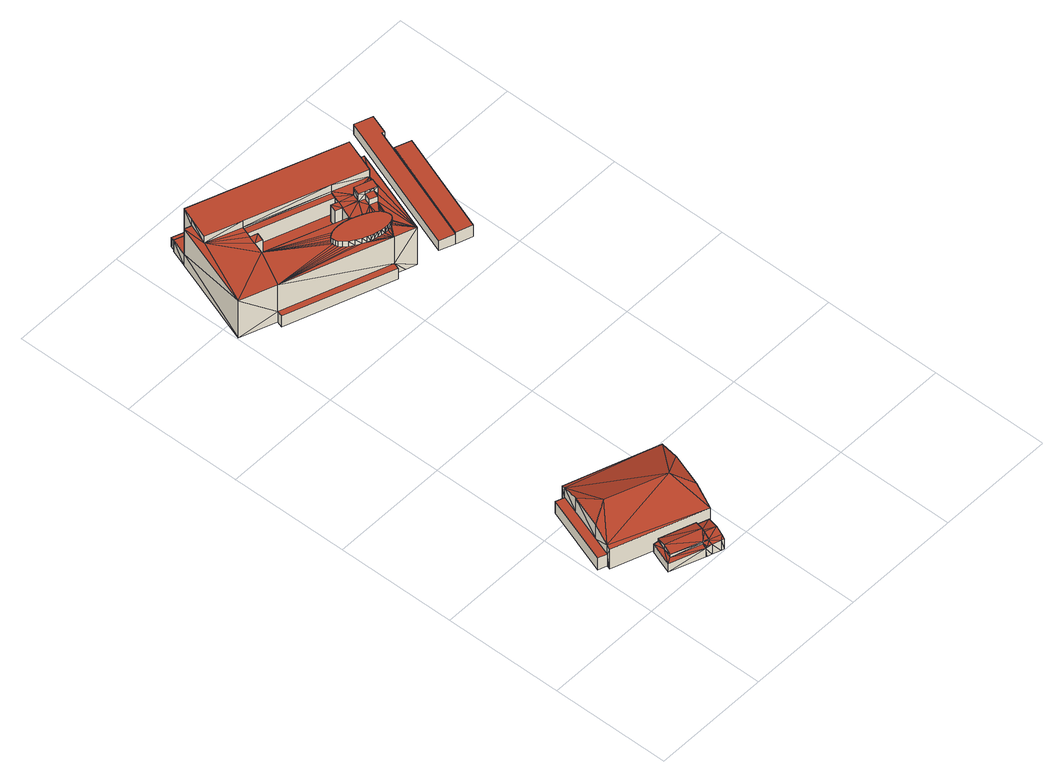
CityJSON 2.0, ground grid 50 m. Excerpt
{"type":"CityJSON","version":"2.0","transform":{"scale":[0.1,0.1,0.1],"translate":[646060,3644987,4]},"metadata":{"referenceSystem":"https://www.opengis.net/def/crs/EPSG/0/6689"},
"CityObjects":{
"building1":{"type":"Building","attributes":{"対照番号":"32019","class":"3001","usage":"422","yearOfConstruction":1987,"measuredHeight":7.1,"storeysAboveGround":2,"storeysBelowGround":0,"BuildingIDAttribute.prefecture":"43","BuildingIDAttribute.city":"43206","BuildingDetailAttribute.totalFloorArea":1148,"BuildingDetailAttribute.buildingFootprintArea":765,"BuildingDetailAttribute.buildingStructureType":"603","BuildingDetailAttribute.buildingStructureOrgType":"603","BuildingDetailAttribute.urbanPlanType":"21","BuildingDetailAttribute.majorUsage":"422","BuildingDetailAttribute.orgUsage2":"4223","BuildingDetailAttribute.surveyYear":2022,"RiverFloodingRiskAttribute.description":"1","RiverFloodingRiskAttribute.rank":"1","RiverFloodingRiskAttribute.depth":0.08,"RiverFloodingRiskAttribute.adminType":"1","RiverFloodingRiskAttribute.scale":"1","RiverFloodingRiskAttribute.duration":29,"HighTideRiskAttribute.description":"1","HighTideRiskAttribute.rankOrg":"4","HighTideRiskAttribute.depth":2.01},"geometry":[{"type":"Solid","lod":"2","boundaries":[[[[0,1,2]],[[3,1,0]],[[0,2,4]],[[0,4,5]],[[0,5,6]],[[7,8,9]],[[10,11,9]],[[12,11,13]],[[13,11,10]],[[14,11,12]],[[15,16,7]],[[8,10,9]],[[16,8,7]],[[14,12,17]],[[18,9,3]],[[3,9,11]],[[19,3,0]],[[3,11,20]],[[21,18,3]],[[7,9,18]],[[22,19,0]],[[21,3,19]],[[23,24,5]],[[24,6,5]],[[25,26,27]],[[27,26,28]],[[27,28,29]],[[14,17,26]],[[25,14,26]],[[30,29,31]],[[25,27,32]],[[30,27,29]],[[25,32,33]],[[34,23,5]],[[34,27,30]],[[34,30,23]],[[26,17,12,13,10,8,16,15,35,36,37,38,39,40,31,29,28]],[[24,22,0,6]],[[36,21,24]],[[24,23,39]],[[18,21,35]],[[21,19,24]],[[24,19,22]],[[38,24,39]],[[37,36,24]],[[37,24,38]],[[18,35,15]],[[35,21,36]],[[18,15,7]],[[41,32,34]],[[32,27,34]],[[41,34,4]],[[4,34,5]],[[42,20,43]],[[42,1,20]],[[20,44,43]],[[20,1,3]],[[44,33,43]],[[44,25,33]],[[33,32,43]],[[32,41,43]],[[20,11,44]],[[44,11,14]],[[44,14,25]],[[31,40,39,23,30]],[[4,2,41]],[[41,2,43]],[[43,2,42]],[[42,2,1]]]],"semantics":{"surfaces":[{"type":"WallSurface"},{"type":"RoofSurface"},{"type":"GroundSurface"}],"values":[[0,0,0,0,0,0,0,0,0,0,0,0,0,0,1,1,1,1,1,1,1,1,1,1,0,0,0,0,0,0,0,0,0,1,1,1,2,0,0,0,0,0,0,0,0,0,0,0,0,0,0,0,0,0,0,0,0,0,0,1,1,1,1,1,0,1,1,1,1]]}}]},
"building2":{"type":"Building","attributes":{"対照番号":"32054","class":"3002","usage":"422","yearOfConstruction":"0001","measuredHeight":16.3,"storeysAboveGround":2,"storeysBelowGround":0,"BuildingIDAttribute.prefecture":"43","BuildingIDAttribute.city":"43206","BuildingDetailAttribute.totalFloorArea":2898,"BuildingDetailAttribute.buildingFootprintArea":1449,"BuildingDetailAttribute.buildingStructureType":"602","BuildingDetailAttribute.buildingStructureOrgType":"602","BuildingDetailAttribute.urbanPlanType":"21","BuildingDetailAttribute.majorUsage":"422","BuildingDetailAttribute.orgUsage2":"4223","BuildingDetailAttribute.surveyYear":2022,"RiverFloodingRiskAttribute.description":"1","RiverFloodingRiskAttribute.rank":"1","RiverFloodingRiskAttribute.depth":0.07,"RiverFloodingRiskAttribute.adminType":"1","RiverFloodingRiskAttribute.scale":"1","RiverFloodingRiskAttribute.duration":64.1,"HighTideRiskAttribute.description":"1","HighTideRiskAttribute.rankOrg":"4","HighTideRiskAttribute.depth":2.64},"geometry":[{"type":"Solid","lod":"2","boundaries":[[[[45,46,47,48]],[[49,50,51]],[[48,47,52,53]],[[54,55,56]],[[57,58,59]],[[54,59,60]],[[54,57,59]],[[54,60,55]],[[61,60,62]],[[55,60,61]],[[62,63,64,65,61]],[[61,66,56]],[[65,66,61]],[[50,66,51]],[[56,66,50]],[[61,56,55]],[[67,68,46,45]],[[57,56,69]],[[69,56,50]],[[69,50,49]],[[54,56,57]],[[70,57,69]],[[71,72,67,45,48,53,64,63,62,60,59,58]],[[58,57,70,71]],[[73,52,47,46,68,74]],[[52,73,66]],[[74,69,49]],[[68,70,69]],[[73,74,51]],[[68,69,74]],[[74,49,51]],[[68,71,70]],[[66,73,51]],[[68,72,71]],[[67,72,68]],[[65,52,66]],[[65,64,52]],[[64,53,52]]]],"semantics":{"surfaces":[{"type":"WallSurface"},{"type":"RoofSurface"},{"type":"GroundSurface"}],"values":[[0,1,0,1,0,0,0,0,0,0,0,1,1,1,1,1,0,1,1,1,1,1,2,0,1,0,0,0,0,0,0,0,0,0,0,0,0,0]]}}]},
"building3":{"type":"Building","attributes":{"name":"玉名市役所","対照番号":"32207","class":"3002","usage":"421","yearOfConstruction":"0001","measuredHeight":23.2,"storeysAboveGround":4,"storeysBelowGround":0,"BuildingIDAttribute.prefecture":"43","BuildingIDAttribute.city":"43206","BuildingDetailAttribute.totalFloorArea":13633,"BuildingDetailAttribute.buildingFootprintArea":3408,"BuildingDetailAttribute.buildingStructureType":"603","BuildingDetailAttribute.buildingStructureOrgType":"603","BuildingDetailAttribute.urbanPlanType":"21","BuildingDetailAttribute.majorUsage":"421","BuildingDetailAttribute.orgUsage2":"4211","BuildingDetailAttribute.surveyYear":2022,"RiverFloodingRiskAttribute.description":"1","RiverFloodingRiskAttribute.rank":"2","RiverFloodingRiskAttribute.depth":2.5,"RiverFloodingRiskAttribute.adminType":"1","RiverFloodingRiskAttribute.scale":"2","RiverFloodingRiskAttribute.duration":65.3,"HighTideRiskAttribute.description":"1","HighTideRiskAttribute.rankOrg":"5","HighTideRiskAttribute.depth":3.48},"geometry":[{"type":"Solid","lod":"2","boundaries":[[[[75,76,77,78]],[[79,80,81,82]],[[83,84,85,86]],[[87,88,89,90]],[[91,92,88,87]],[[93,94,95,96]],[[97,98,99,100]],[[101,102,103,104]],[[79,105,106]],[[80,79,106]],[[80,106,107]],[[80,107,108]],[[80,108,109]],[[110,111,112,113]],[[114,115,84,83]],[[116,117,118,119]],[[120,121,122,123,124,125,126,127]],[[128,127,126,129]],[[130,81,80,109]],[[131,132,133]],[[134,133,135]],[[131,136,132]],[[103,134,137]],[[131,133,134]],[[137,134,135]],[[103,137,138]],[[139,136,131]],[[140,103,138]],[[104,103,140]],[[119,118,141,142]],[[96,95,143,144]],[[78,77,145,146]],[[147,121,120]],[[148,147,120]],[[148,120,127]],[[148,127,128]],[[148,128,149]],[[150,151,152,153]],[[136,139,154,101,104,140,155,156,157,158,150,153,159,160,161]],[[162,163,111,110]],[[164,165,166]],[[166,165,167]],[[166,167,168]],[[168,167,169]],[[170,171,172]],[[173,174,175]],[[176,174,177]],[[170,178,179]],[[180,173,175]],[[177,181,182]],[[183,178,182]],[[180,184,185]],[[181,183,182]],[[176,177,182]],[[186,187,184]],[[184,187,185]],[[179,178,183]],[[174,176,175]],[[180,175,184]],[[188,187,186]],[[170,179,171]],[[188,186,189]],[[171,113,172]],[[113,112,172]],[[190,191,192,193]],[[194,191,125]],[[191,190,129]],[[191,129,126]],[[191,126,125]],[[194,125,124]],[[195,196,197]],[[196,198,199]],[[197,196,199]],[[200,201,117,116]],[[202,203,148,149]],[[153,152,204,159]],[[203,147,148]],[[194,192,191]],[[205,192,194]],[[206,147,203]],[[169,207,205]],[[208,143,206]],[[147,106,105]],[[209,208,207]],[[210,211,194]],[[95,212,107]],[[107,106,147]],[[94,212,95]],[[195,210,213]],[[145,77,214]],[[77,215,214]],[[215,195,213]],[[198,77,76]],[[143,171,76]],[[95,147,143]],[[205,194,216]],[[143,147,206]],[[207,169,167]],[[169,205,217]],[[143,208,83]],[[218,208,209]],[[219,209,207]],[[195,211,210]],[[211,220,194]],[[95,107,147]],[[196,215,77]],[[198,196,77]],[[76,180,198]],[[143,113,171]],[[171,179,76]],[[221,216,194]],[[205,216,116]],[[207,167,165]],[[205,222,217]],[[114,83,208]],[[83,86,143]],[[218,91,208]],[[219,207,223]],[[220,221,194]],[[196,195,215]],[[173,180,76]],[[198,180,119]],[[143,110,113]],[[179,183,76]],[[116,216,200]],[[100,205,116]],[[207,165,224]],[[205,225,222]],[[114,208,90]],[[143,86,226]],[[208,91,87]],[[207,227,223]],[[174,173,76]],[[180,185,119]],[[198,119,142]],[[110,143,162]],[[181,76,183]],[[225,205,100]],[[100,116,97]],[[207,224,228]],[[90,208,87]],[[162,143,226]],[[207,229,227]],[[76,177,174]],[[185,187,119]],[[181,177,76]],[[97,116,230]],[[231,207,228]],[[207,231,229]],[[187,188,119]],[[230,116,232]],[[188,116,119]],[[232,116,188]],[[228,233,231]],[[233,229,231]],[[224,234,228]],[[235,227,229]],[[236,223,227]],[[223,237,219]],[[209,219,238]],[[218,209,239]],[[91,218,92]],[[92,218,239]],[[239,209,238]],[[164,224,165]],[[219,237,238]],[[164,234,224]],[[240,237,223]],[[234,233,228]],[[240,223,236]],[[235,229,233]],[[236,227,235]],[[109,108,241,93,96,144,75,78,146,242,243,130]],[[244,98,230]],[[98,97,230]],[[244,230,232]],[[244,232,245]],[[100,99,246,225]],[[204,247,208]],[[247,207,208]],[[204,208,206]],[[157,247,158]],[[205,207,247]],[[160,204,206]],[[160,159,204]],[[205,247,156]],[[156,247,157]],[[213,210,81]],[[215,213,81]],[[210,82,81]],[[215,81,243]],[[243,81,130]],[[248,141,249]],[[249,201,250]],[[248,249,251]],[[248,199,141]],[[141,199,198]],[[141,198,142]],[[249,250,251]],[[201,252,250]],[[200,216,201]],[[216,252,201]],[[154,253,102,101]],[[90,89,115,114]],[[241,212,94,93]],[[140,138,193]],[[155,140,193]],[[155,193,156]],[[193,192,205]],[[156,193,205]],[[225,246,254,222]],[[160,202,161]],[[206,202,160]],[[206,203,202]],[[202,132,161]],[[136,161,132]],[[210,123,105]],[[210,194,123]],[[147,105,122]],[[210,105,79]],[[82,210,79]],[[123,122,105]],[[194,124,123]],[[122,121,147]],[[108,107,212,241]],[[226,255,163,162]],[[221,256,252,216]],[[144,143,76,75]],[[146,145,214,242]],[[139,131,253,154]],[[247,204,152,151]],[[251,250,252,256,197,199,248]],[[249,141,118,117,201]],[[186,184,175,176,182,178,170,172,112,111,163,255,85,84,115,89,88,92,239,238,237,240,236,235,233,234,164,166,168,254,246,99,98,244,245,189]],[[158,247,151,150]],[[242,214,215,243]],[[169,217,168]],[[168,217,254]],[[254,217,222]],[[211,197,220]],[[211,195,197]],[[197,256,220]],[[256,221,220]],[[188,189,245,232]],[[190,193,138,137,135,133,132,202,149,128,129]],[[103,102,253,131,134]],[[86,85,255,226]]]],"semantics":{"surfaces":[{"type":"WallSurface"},{"type":"RoofSurface"},{"type":"GroundSurface"}],"values":[[0,1,0,0,0,0,0,0,0,0,0,0,0,0,0,0,1,0,0,0,0,0,0,0,0,0,0,0,0,0,0,0,0,0,0,0,0,0,2,0,0,0,0,0,0,0,0,0,0,0,0,0,0,0,0,0,0,0,0,0,0,0,0,0,0,0,0,0,0,0,0,0,0,0,0,0,1,1,1,1,1,1,1,1,1,1,1,1,1,1,1,1,1,1,1,1,1,1,1,1,1,1,1,1,1,1,1,1,1,1,1,1,1,1,1,1,1,1,1,1,1,1,1,1,1,1,1,1,1,1,1,1,1,1,1,1,1,1,1,1,1,1,1,1,1,1,1,1,1,1,1,1,1,0,0,0,0,0,0,0,0,0,0,0,0,0,0,0,0,0,0,0,1,0,0,0,0,0,0,0,0,0,0,0,0,0,0,0,0,0,0,0,0,0,0,0,0,0,0,0,0,0,0,0,0,0,0,0,0,0,0,0,0,0,0,0,0,0,0,0,0,0,0,0,0,0,0,0,0,0,1,1,1,1,0,0,0,0,0,0,0,0,0,0,1,1,0]]}}]},
"building4":{"type":"Building","attributes":{"class":"3002","usage":"461","yearOfConstruction":"0001","measuredHeight":6,"storeysAboveGround":9999,"storeysBelowGround":9999,"BuildingIDAttribute.prefecture":"43","BuildingIDAttribute.city":"43206","BuildingDetailAttribute.totalFloorArea":-9999,"BuildingDetailAttribute.buildingFootprintArea":-9999,"BuildingDetailAttribute.buildingStructureType":"611","BuildingDetailAttribute.buildingStructureOrgType":"611","BuildingDetailAttribute.urbanPlanType":"21","BuildingDetailAttribute.majorUsage":"461","BuildingDetailAttribute.orgUsage2":"9999","BuildingDetailAttribute.surveyYear":"0001","RiverFloodingRiskAttribute.description":"1","RiverFloodingRiskAttribute.rank":"2","RiverFloodingRiskAttribute.depth":2.48,"RiverFloodingRiskAttribute.adminType":"1","RiverFloodingRiskAttribute.scale":"2","RiverFloodingRiskAttribute.duration":65.2,"HighTideRiskAttribute.description":"1","HighTideRiskAttribute.rankOrg":"5","HighTideRiskAttribute.depth":3.47},"geometry":[{"type":"Solid","lod":"2","boundaries":[[[[257,258,259,260]],[[261,262,259,258]],[[263,262,261,264]],[[260,259,262,263]],[[257,260,263,264]],[[264,261,258,257]]]],"semantics":{"surfaces":[{"type":"WallSurface"},{"type":"RoofSurface"},{"type":"GroundSurface"}],"values":[[0,1,0,0,2,0]]}}]},
"building5":{"type":"Building","attributes":{"class":"3003","usage":"461","yearOfConstruction":"0001","measuredHeight":5.1,"storeysAboveGround":9999,"storeysBelowGround":9999,"BuildingIDAttribute.prefecture":"43","BuildingIDAttribute.city":"43206","BuildingDetailAttribute.totalFloorArea":-9999,"BuildingDetailAttribute.buildingFootprintArea":-9999,"BuildingDetailAttribute.buildingStructureType":"611","BuildingDetailAttribute.buildingStructureOrgType":"611","BuildingDetailAttribute.urbanPlanType":"21","BuildingDetailAttribute.majorUsage":"461","BuildingDetailAttribute.orgUsage2":"9999","BuildingDetailAttribute.surveyYear":"0001","RiverFloodingRiskAttribute.description":"1","RiverFloodingRiskAttribute.rank":"2","RiverFloodingRiskAttribute.depth":0.92,"RiverFloodingRiskAttribute.adminType":"1","RiverFloodingRiskAttribute.scale":"1","RiverFloodingRiskAttribute.duration":65.2,"HighTideRiskAttribute.description":"1","HighTideRiskAttribute.rankOrg":"5","HighTideRiskAttribute.depth":3.46},"geometry":[{"type":"Solid","lod":"2","boundaries":[[[[265,266,267,268,269,270,271,272]],[[273,274,275,276,277,278]],[[270,275,274,271]],[[267,277,276,268]],[[265,273,278,266]],[[266,278,277,267]],[[270,269,268,276,275]],[[265,272,271,274,273]]]],"semantics":{"surfaces":[{"type":"GroundSurface"},{"type":"RoofSurface"},{"type":"WallSurface"}],"values":[[0,1,2,2,2,2,2,2]]}}]}
},
"vertices":[
[323,45,63],[344,37,68],[323,45,68],[344,37,63],[200,89,68],[200,89,53],[323,45,53],[387,1,58],[394,20,7],[394,20,63],[399,36,7],[405,52,71],[414,78,7],[405,52,7],[423,104,58],[387,1,7],[390,10,7],[423,104,7],[375,5,58],[321,24,58],[356,69,71],[341,17,58],[316,26,58],[175,76,49],[316,26,49],[374,121,58],[374,121,7],[230,171,53],[230,171,7],[221,174,7],[212,177,49],[212,177,7],[230,171,68],[374,121,68],[216,131,53],[375,5,7],[341,17,7],[321,24,7],[316,26,7],[175,76,7],[194,127,7],[216,131,78],[356,69,75],[359,80,78],[359,80,68],
[20,267,7],[20,267,68],[122,556,68],[122,556,7],[83,333,143],[171,374,170],[130,467,143],[157,544,68],[157,544,7],[461,197,143],[509,334,143],[417,286,170],[429,105,111],[429,105,7],[461,197,7],[509,334,7],[542,429,111],[542,429,7],[352,495,7],[163,561,7],[163,561,111],[157,544,117],[55,254,7],[55,254,68],[55,254,117],[50,238,111],[50,238,7],[53,246,7],[130,467,68],[83,333,68],
[560,1906,109],[560,1906,196],[577,1953,196],[577,1953,109],[277,2153,187],[269,2129,187],[600,2010,187],[609,2033,187],[426,1866,196],[426,1866,223],[427,1872,223],[427,1872,196],[439,1832,196],[439,1832,223],[431,1843,223],[431,1843,196],[454,1817,196],[454,1817,223],[278,2062,109],[278,2062,196],[249,2072,196],[249,2072,109],[647,1802,196],[647,1802,223],[647,1793,223],[647,1793,196],[238,2372,3],[238,2372,51],[230,2351,51],[230,2351,3],[277,2153,196],[269,2129,196],[260,2106,196],[260,2106,109],[269,2129,109],[451,1889,196],[451,1889,223],[466,1892,223],[466,1892,196],[427,1854,196],[427,1854,223],[681,1880,196],[681,1880,223],[650,1892,223],[650,1892,196],[165,2292,231],[133,2205,231],[277,2153,231],[609,2033,231],[751,1981,231],[783,2069,231],[802,2120,231],[184,2344,231],[184,2344,62],[802,2120,62],[600,2010,109],[167,2374,51],[163,2375,62],[167,2374,62],[223,2353,51],[223,2353,62],[163,2375,3],[230,2351,62],[836,2132,62],[167,2374,3],[836,2132,3],[661,1922,223],[661,1922,196],[232,2025,196],[232,2025,109],[550,1963,196],[550,1963,109],[133,2205,196],[165,2292,196],[165,2292,62],[585,1701,3],[585,1701,58],[147,1857,58],[147,1857,3],[175,2396,3],[810,2059,3],[680,1696,3],[637,1711,3],[594,1726,3],[156,1882,3],[7,1936,3],[137,2302,3],[438,1883,196],[438,1883,223],[604,1764,223],[604,1764,196],[620,1767,223],[620,1767,196],[631,1771,223],[631,1771,196],[501,1891,223],[484,1893,196],[484,1893,223],[580,1865,196],[566,1871,196],[580,1865,223],[559,1874,223],[559,1874,196],[519,1888,223],[501,1891,196],[585,1862,196],[539,1882,196],[539,1882,223],[519,1888,196],[605,1852,223],[605,1852,196],[621,1841,223],[621,1841,196],[633,1830,196],[633,1830,223],[783,2069,62],[783,2069,196],[810,2059,196],[810,2059,62],[751,1981,196],[649,1965,196],[639,1937,196],[649,1965,235],[636,1931,196],[636,1931,235],[693,1910,196],[693,1910,223],[137,2302,62],[137,2302,196],[156,1882,58],[680,1696,196],[7,1936,196],[594,1726,196],[156,1882,196],[497,1791,196],[609,2033,196],[651,1965,196],[290,2095,196],[600,2010,196],[561,1993,196],[590,1982,196],[708,1905,196],[635,1774,196],[475,1803,196],[515,1782,196],[682,1954,196],[721,1940,196],[639,1776,196],[527,1778,196],[588,1764,196],[645,1784,196],[431,1878,196],[541,1773,196],[587,1765,196],[556,1769,196],[644,1811,196],[572,1766,196],[639,1821,196],[572,1766,223],[588,1764,223],[556,1769,223],[541,1773,223],[515,1782,223],[497,1791,223],[475,1803,223],[527,1778,223],[290,2095,109],[561,1993,109],[590,1982,109],[644,1811,223],[639,1821,223],[645,1784,223],[594,1726,58],[661,1922,235],[678,1916,223],[693,1910,235],[678,1916,235],[708,1905,235],[175,2396,51],[639,1776,223],[431,1878,223],[721,1940,235],
[1064,2061,4],[1064,2061,64],[908,1636,64],[908,1636,4],[999,2085,64],[843,1659,64],[843,1659,4],[999,2085,4],
[1038,2165,3],[1027,2169,3],[842,1660,3],[780,1683,3],[887,1976,3],[994,2270,3],[1066,2243,3],[1052,2204,3],[1038,2165,54],[1066,2243,54],[994,2270,54],[780,1683,54],[842,1660,54],[1027,2169,54]
]}
